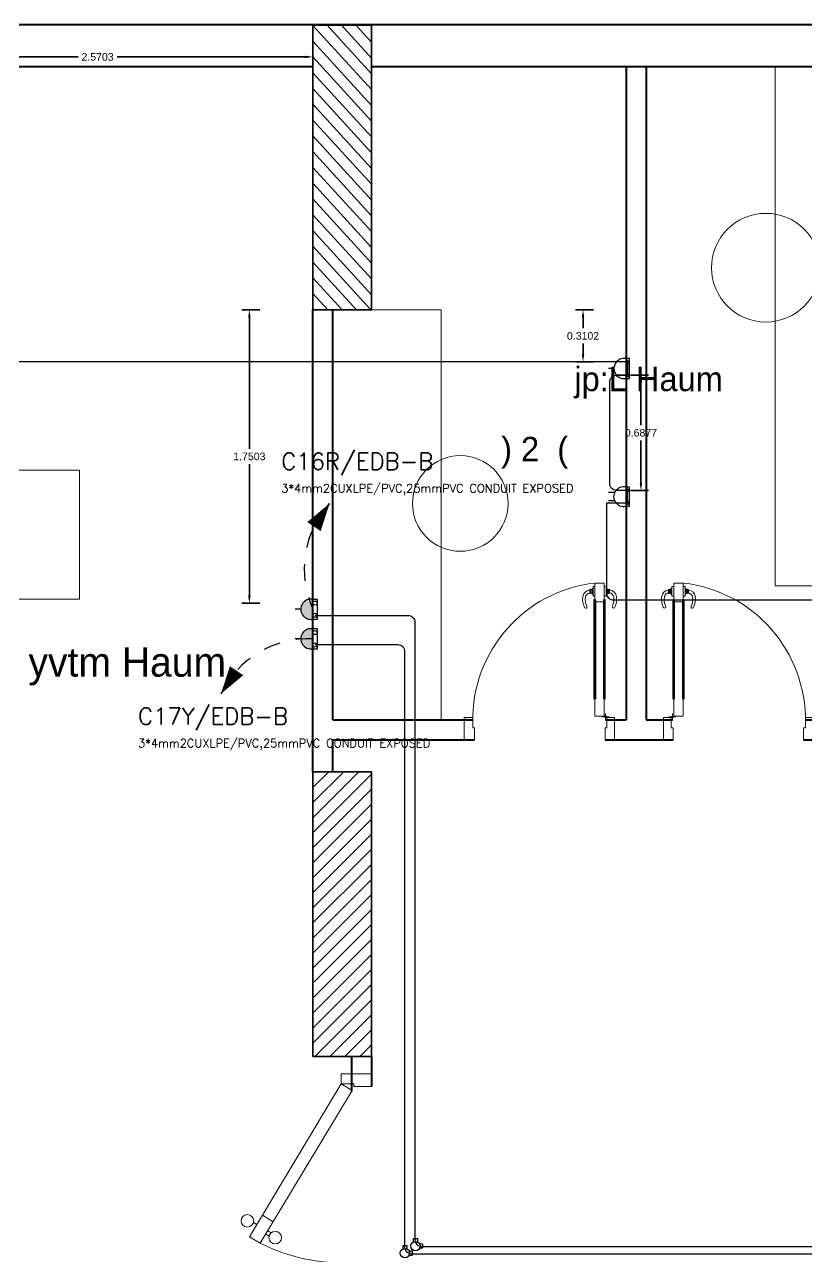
# Model space of a CAD drawing. Header units: inches. Extents: x 3955 to 4125, y 4886 to 4983.
# Drawn here: x 4019.58 to 4024.25, y 4931.11 to 4938.46 of the extents above; entities that cross this region are included whole.
import ezdxf

# ---------------------------------------------------------------- set-up
doc = ezdxf.new("R2010")
doc.units = ezdxf.units.IN
doc.header["$MEASUREMENT"] = 0
doc.linetypes.add('ACAD_ISO03W100', pattern=[30, 12, -18])
doc.linetypes.add('HIDDEN', pattern=[0.375, 0.25, -0.125])
doc.layers.get('0').update_dxf_attribs({"lineweight": 35})
doc.layers.get('Defpoints').update_dxf_attribs({"lineweight": 25})
for name, color, linetype, lineweight in [('Column(S)', 24, 'Continuous', 35), ('DIM', 6, 'Continuous', 20), ('DIM IN', 12, 'Continuous', 15), ('DOOR', 24, 'Continuous', 18), ('HA', 252, 'Continuous', 18), ('hatch col(S)', 45, 'Continuous', 15), ('Shop Drawing', 3, 'Continuous', 30), ('TEXT', 152, 'Continuous', 30), ('walls', 7, 'Continuous', 40)]:
    doc.layers.add(name, color=color, linetype=linetype, lineweight=lineweight)
for name, color, linetype in [('E-LEADER', 30, 'Continuous'), ('E-POWER', 3, 'Continuous'), ('E-TEXT', 2, 'Continuous'), ('finish', 32, 'Continuous'), ('N Wiring', 255, 'Continuous'), ('WE - BOXES', 2, 'Continuous')]:
    doc.layers.add(name, color=color, linetype=linetype)
doc.styles.add('ELEC', font='romans.shx')
doc.styles.add('SOSA', font='sosa.shx')
doc.styles.get("Standard").update_dxf_attribs({"font": 'arial.ttf'})
doc.dimstyles.get("Standard").update_dxf_attribs({"dimtxt": 0.18, "dimasz": 0.18, "dimexe": 0.18, "dimexo": 0.0625, "dimgap": 0.09, "dimtad": 0, "dimtih": 1, "dimtoh": 1, "dimdec": 4, "dimzin": 0, "dimdsep": 46, "dimtxsty": 'Standard', "dimcen": 0.09, "dimadec": 0, "dimazin": 0, "dimtfac": 1, "dimtdec": 4, "dimtofl": 0, "dimtmove": 0, "dimatfit": 3, "dimfxl": 1, "dimtolj": 1, "dimtzin": 0, "dimarcsym": 0})

# ---------------------------------------------------------------- blocks, each defined once
blk = doc.blocks.new('A$C73D03C2A')
at = {"layer": 'DOOR', "linetype": 'Continuous'}
for p, q in [((0.0412, 0.8522), (0.0412, 0.8715)), ((0.0463, 0.8522), (0.0463, 0.8715)), ((0.0466, 0.8522), (0.0466, 0.8721)), ((0.0529, 0.8721), (0.0466, 0.8721)), ((0.0529, 0.8522), (0.0529, 0.8721)), ((0.0551, 0.8453), (0.0551, 0.879)), ((0.0605, 0.879), (0.0551, 0.879)), ((0.0605, 0.8351), (0.0605, 0.8895)), ((0.0605, 0.8895), (0.0714, 0.8895)), ((0.0714, 0.8128), (0.0714, 0.9107)), ((0.0714, 0.9107), (0.1258, 0.9107)), ((0.1258, 0.8128), (0.1258, 0.9107)), ((0.1367, 0.8895), (0.1258, 0.8895)), ((0.1367, 0.8351), (0.1367, 0.8895)), ((0.1367, 0.879), (0.1421, 0.879)), ((0.1421, 0.8453), (0.1421, 0.879)), ((0.1443, 0.8721), (0.1506, 0.8721)), ((0.1443, 0.8522), (0.1443, 0.8721)), ((0.1506, 0.8522), (0.1506, 0.8721)), ((0.156, 0.8721), (0.1558, 0.8721)), ((0.156, 0.8522), (0.156, 0.8721)), ((0.0529, 0.8522), (0.0466, 0.8522)), ((0.0605, 0.8453), (0.0551, 0.8453)), ((0.0714, 0.8351), (0.0605, 0.8351)), ((0.0659, 0.2365), (0.0659, 0.8124)), ((0.0706, 0.8171), (0.0706, 0.8076)), ((0.0714, 0.8128), (0.0714, 0.2363)), ((0.0757, 0.8128), (0.0714, 0.8128)), ((0.0757, 0.8019), (0.0757, 0.8128)), ((0.0757, 0.8019), (0.0757, 0.2363)), ((0.0757, 0.8019), (0.1214, 0.8019)), ((0.1214, 0.8019), (0.1214, 0.8128)), ((0.1214, 0.8128), (0.1258, 0.8128)), ((0.1214, 0.8019), (0.1214, 0.2363)), ((0.1258, 0.8351), (0.1367, 0.8351)), ((0.1258, 0.8128), (0.1258, 0.2363)), ((0.1266, 0.8171), (0.1266, 0.8076)), ((0.1313, 0.2365), (0.1313, 0.8124)), ((0.1367, 0.8453), (0.1421, 0.8453)), ((0.1443, 0.8522), (0.1506, 0.8522)), ((0.0714, 0.2363), (0.0714, 0.1384)), ((0.1258, 0.1384), (0.1258, 0.2363)), ((0.0127, 0), (0.0127, 0.1306)), ((0.0563, 0.1306), (0.0127, 0.1306)), ((0.0563, 0.1306), (0.0563, 0.0707)), ((0.0714, 0.1384), (0.1258, 0.1384)), ((0.8351, 0.1306), (0.8351, 0.0707)), ((0.8351, 0.1306), (0.8839, 0.1306)), ((0.8839, 0), (0.8839, 0.1306)), ((0.0671, 0), (0.0127, 0)), ((0.0563, 0.0707), (0.0671, 0.0707)), ((0.0671, 0.0707), (0.0671, 0)), ((0.8242, 0.0707), (0.8242, 0)), ((0.8351, 0.0707), (0.8242, 0.0707)), ((0.8242, 0), (0.8839, 0))]:
    blk.add_line(p, q, dxfattribs=at)
at = {"layer": 'DOOR'}
for p, q in [((0.0638, 0.1538), (0.0638, 0.1152)), ((0.0127, 0.1307), (0.0127, 0)), ((0.0127, 0.1307), (0.0127, 0)), ((0.0127, 0.1307), (0.0127, 0)), ((0.0435, 0.1345), (0.0822, 0.1345)), ((0.0563, 0.1306), (0.0714, 0.1384))]:
    blk.add_line(p, q, dxfattribs=at)
at = {"layer": 'DOOR', "linetype": 'Continuous'}
blk.add_circle((0.0638, 0.1345), 0.00617, dxfattribs=at)
for centre, radius, start, end in [((0.0462, 0.8251), 0.0459, 96.27656, 172.49463), ((0.0437, 0.8715), 0.00259, 0, 180), ((0.1532, 0.8721), 0.00262, 0, 192.45107), ((0.151, 0.8244), 0.0459, 7.50537, 83.72344), ((0.1052, 0.8173), 0.1054, 172.49463, 205.98988), ((0.106, 0.8158), 0.0903, 171.58976, 204.90774), ((0.0462, 0.8251), 0.0297, 99.70891, 172.49463), ((0.0437, 0.8522), 0.00259, 180, 0), ((0.0706, 0.8124), 0.00476, 90, 270), ((0.1266, 0.8124), 0.00476, 270, 90), ((0.1532, 0.8522), 0.00262, 167.54893, 0), ((0.151, 0.8244), 0.0297, 7.50537, 80.29109), ((0.0912, 0.8151), 0.0903, 335.09226, 8.41024), ((0.092, 0.8166), 0.1054, 334.01012, 7.50537), ((0.0179, 0.7732), 0.00773, 195.29128, 36.68849), ((0.1793, 0.7725), 0.00773, 143.31151, 344.70872)]:
    blk.add_arc(centre, radius, start, end, dxfattribs=at)
at = {"layer": 'DOOR'}
blk.add_arc((0.0349, 0.1156), 0.8003, 358.92889, 83.4773, dxfattribs=at)
blk = doc.blocks.new('A$C18813F01')
at = {"layer": 'DOOR'}
for p, q in [((0.7167, 2.181), (0.5968, 2.181)), ((0.5968, 2.181), (0.7168, 2.181)), ((0.5968, 2.181), (0.7168, 2.181)), ((0.5968, 2.131), (0.5968, 2.181)), ((0.7167, 2.181), (0.7167, 2.181)), ((0.7168, 2.181), (0.7168, 2.141)), ((0.6668, 2.131), (0.5968, 2.131)), ((0.7168, 2.141), (0.6668, 2.141)), ((0.6668, 2.141), (0.6668, 2.131)), ((0.6739, 2.1152), (0.7168, 2.141)), ((1.0397, 1.5067), (0.6739, 2.1152)), ((0.7168, 2.141), (1.0826, 1.5324)), ((1.0311, 1.6182), (0.9882, 1.5924)), ((1.0662, 1.5901), (1.0527, 1.5821)), ((0.9965, 1.5483), (1.0099, 1.5563)), ((1.0042, 1.5354), (1.0176, 1.5435)), ((1.0826, 1.5324), (1.0397, 1.5067)), ((1.0397, 1.3546), (0.6739, 0.7461)), ((0.7168, 0.7203), (1.0826, 1.3288)), ((1.0042, 1.3259), (1.0176, 1.3178)), ((1.0826, 1.3288), (1.0397, 1.3546)), ((0.9965, 1.313), (1.0099, 1.3049)), ((1.0662, 1.2711), (1.0527, 1.2792)), ((0.6739, 0.7461), (0.7168, 0.7203)), ((0.6668, 0.7303), (0.5968, 0.7303)), ((0.5968, 0.7303), (0.5968, 0.6803)), ((0.6668, 0.7203), (0.6668, 0.7303)), ((0.7168, 0.7203), (0.6668, 0.7203)), ((0.7168, 0.6803), (0.7168, 0.7203)), ((0.5968, 0.6803), (0.7168, 0.6803))]:
    blk.add_line(p, q, dxfattribs=at)
for centre in [(1.0905, 1.596), (0.9799, 1.5295), (0.9799, 1.3317), (1.0905, 1.2653)]:
    blk.add_circle(centre, 0.025, dxfattribs=at)
for centre, start, end in [((0.7158, 2.1454), 273.0399, 296.8865), ((0.7158, 0.7158), 63.1135, 86.9601)]:
    blk.add_arc(centre, 0.7158, start, end, dxfattribs=at)
blk = doc.blocks.new('S6')
blk.add_hatch(color=256).paths.add_polyline_path([(-147, 0), (147, 0, 1.224777)])
for p, q in [((0, 180), (0, 260)), ((-147, 0), (147, 0))]:
    blk.add_line(p, q)
blk.add_lwpolyline([(147, 0), (-147, 0), (-147, -67), (147, -67)], close=True)
for centre in [(-92, -33), (92, -33)]:
    blk.add_circle(centre, 30)
at = {"linetype": 'Continuous'}
blk.add_arc((0, 30), 150, 348.4616, 191.5384, dxfattribs=at)
blk = doc.blocks.new('S2')
at = {"linetype": 'Continuous'}
for p, q in [((-62, 167), (-62, 260)), ((62, 167), (62, 260))]:
    blk.add_line(p, q, dxfattribs=at)
blk.add_line((-147, 0), (147, 0))
blk.add_lwpolyline([(147, 0), (-147, 0), (-147, -44), (147, -44)], close=True)
for centre in [(-93, -22), (93, -22)]:
    blk.add_circle(centre, 19.4)
blk.add_arc((0, 30), 150, 348.4616, 191.5384, dxfattribs=at)
blk = doc.blocks.new('S1')
for p, q in [((0, 180), (0, 260)), ((-147, 0), (147, 0))]:
    blk.add_line(p, q)
blk.add_lwpolyline([(147, 0), (-147, 0), (-147, -48), (147, -48)], close=True)
for centre in [(-99, -24), (99, -24)]:
    blk.add_circle(centre, 22.2)
at = {"linetype": 'Continuous'}
blk.add_arc((0, 30), 150, 348.4616, 191.5384, dxfattribs=at)
blk = doc.blocks.new('*U9')
blk.add_line((233, 512.3), (309.4, 559.6))
blk.add_lwpolyline([(309.4, 559.6, 0, 96, 0), (174.8, 461.8, 96, 96, 0)], format="xyseb")
at = {"linetype": 'HIDDEN', "ltscale": 0.2}
blk.add_arc((581.3, 44), 583, 117.80684, 184.32374, dxfattribs=at)
blk = doc.blocks.new('*U10')
blk.add_line((-559.2, -63.8), (-627.7, -121.8))
blk.add_lwpolyline([(-627.7, -121.8, 0, 96, 0), (-493.2, -24, 96, 96, 0)], format="xyseb")
at = {"linetype": 'HIDDEN', "ltscale": 0.2}
blk.add_arc((-221, -539.5), 583, 67.72408, 134.24099, dxfattribs=at)
blk = doc.blocks.new('*D344')
at = {"layer": 'Defpoints', "color": 0}
for p in [(3536.3495, 1339.1132), (3536.6164, 1339.1132, 0), (3536.6164, 1338.803, 0)]:
    blk.add_point(p, dxfattribs=at)
at = {"layer": 'DIM', "color": 0, "lineweight": -2, "transparency": 16777216}
for p, q in [((3536.412, 1339.1132), (3536.3045, 1339.1132)), ((3536.3495, 1339.0682), (3536.3495, 1339.0036)), ((3536.3495, 1338.848), (3536.3495, 1338.9126)), ((3536.412, 1338.803), (3536.3045, 1338.803))]:
    blk.add_line(p, q, dxfattribs=at)
at = {"layer": 'DIM', "color": 0, "transparency": 16777216}
for points in [[(3536.342, 1339.0682), (3536.357, 1339.0682), (3536.3495, 1339.1132)], [(3536.342, 1338.848), (3536.357, 1338.848), (3536.3495, 1338.803)]]:
    blk.add_solid(points, dxfattribs=at)
at = {"layer": 'DIM', "color": 0, "transparency": 16777216, "insert": (3536.3495, 1338.9581), "char_height": 0.045, "attachment_point": 5}
blk.add_mtext('\\A1;0.3102', dxfattribs=at)
blk = doc.blocks.new('*D345')
at = {"layer": 'Defpoints', "color": 0}
for p in [(3536.6155, 1338.7234, 0), (3536.6954, 1338.7234), (3536.6155, 1338.0357, 0)]:
    blk.add_point(p, dxfattribs=at)
at = {"layer": 'DIM', "color": 0, "lineweight": -2, "transparency": 16777216}
for p, q in [((3536.6329, 1338.7234), (3536.7404, 1338.7234)), ((3536.6954, 1338.6784), (3536.6954, 1338.425)), ((3536.6954, 1338.0807), (3536.6954, 1338.3341)), ((3536.6329, 1338.0357), (3536.7404, 1338.0357))]:
    blk.add_line(p, q, dxfattribs=at)
at = {"layer": 'DIM', "color": 0, "transparency": 16777216}
for points in [[(3536.6879, 1338.6784), (3536.7029, 1338.6784), (3536.6954, 1338.7234)], [(3536.6879, 1338.0807), (3536.7029, 1338.0807), (3536.6954, 1338.0357)]]:
    blk.add_solid(points, dxfattribs=at)
at = {"layer": 'DIM', "color": 0, "transparency": 16777216, "insert": (3536.6954, 1338.3795), "char_height": 0.045, "attachment_point": 5}
blk.add_mtext('\\A1;0.6877', dxfattribs=at)
blk = doc.blocks.new('*D346')
at = {"layer": 'Defpoints', "color": 0}
for p in [(3534.3576, 1339.1132), (3534.75, 1339.1132, 0), (3534.75, 1337.3629, 0)]:
    blk.add_point(p, dxfattribs=at)
at = {"layer": 'DIM', "color": 0, "lineweight": -2, "transparency": 16777216}
for p, q in [((3534.4201, 1339.1132), (3534.3126, 1339.1132)), ((3534.3576, 1339.0682), (3534.3576, 1338.2836)), ((3534.3576, 1337.4079), (3534.3576, 1338.1926)), ((3534.4201, 1337.3629), (3534.3126, 1337.3629))]:
    blk.add_line(p, q, dxfattribs=at)
at = {"layer": 'DIM', "color": 0, "transparency": 16777216}
for points in [[(3534.3501, 1339.0682), (3534.3651, 1339.0682), (3534.3576, 1339.1132)], [(3534.3501, 1337.4079), (3534.3651, 1337.4079), (3534.3576, 1337.3629)]]:
    blk.add_solid(points, dxfattribs=at)
at = {"layer": 'DIM', "color": 0, "transparency": 16777216, "insert": (3534.3576, 1338.2381), "char_height": 0.045, "attachment_point": 5}
blk.add_mtext('\\A1;1.7503', dxfattribs=at)
blk = doc.blocks.new('*D347')
at = {"layer": 'Defpoints', "color": 0}
for p in [(3532.1662, 1340.5761, 0), (3534.7365, 1340.6236), (3534.7365, 1340.5761, 0)]:
    blk.add_point(p, dxfattribs=at)
at = {"layer": 'DIM', "color": 0, "lineweight": -2, "transparency": 16777216}
for p, q in [((3532.1662, 1340.5917), (3532.1662, 1340.6686)), ((3534.7365, 1340.5917), (3534.7365, 1340.6686)), ((3532.2112, 1340.6236), (3533.3351, 1340.6236)), ((3534.6915, 1340.6236), (3533.5677, 1340.6236))]:
    blk.add_line(p, q, dxfattribs=at)
at = {"layer": 'DIM', "color": 0, "transparency": 16777216}
for points in [[(3532.2112, 1340.6311), (3532.2112, 1340.6161), (3532.1662, 1340.6236)], [(3534.6915, 1340.6311), (3534.6915, 1340.6161), (3534.7365, 1340.6236)]]:
    blk.add_solid(points, dxfattribs=at)
at = {"layer": 'DIM', "color": 0, "transparency": 16777216, "insert": (3533.4514, 1340.6236), "char_height": 0.045, "attachment_point": 5}
blk.add_mtext('\\A1;2.5703', dxfattribs=at)
blk = doc.blocks.new('*U110')
at = {"layer": 'WE - BOXES'}
for points in [[(-0.024, 0.055), (-0.024, 0.096), (0.024, 0.096), (0.024, 0.055)], [(0.055, -0.024), (0.096, -0.024), (0.096, 0.024), (0.055, 0.024)]]:
    blk.add_lwpolyline(points, dxfattribs=at)
blk.add_circle((0, 0), 0.06, dxfattribs=at)
blk = doc.blocks.new('A$C606D7A20')
at = {"layer": 'hatch col(S)', "ltscale": 2.5}
h = blk.add_hatch(dxfattribs=at)
h.set_pattern_fill('ANSI31', color=256, scale=0.02, angle=-272.6316)
h.set_pattern_definition([(132.3684, (-150.37583, 298.166544), (-0.046915522, -0.042792333), [])])
h.paths.add_polyline_path([(7.20743, -0.00324), (6.85743, -0.00324), (6.85743, -1.70324), (7.20743, -1.70324)])
h = blk.add_hatch(dxfattribs=at)
h.set_pattern_fill('ANSI31', color=256, scale=0.02, angle=-360)
h.set_pattern_definition([(45, (-332.58777, 281.514996), (-0.044901281, 0.044901281), [])])
h.paths.add_polyline_path([(7.20755, -4.46079), (6.85755, -4.46079), (6.85755, -6.16079), (7.20755, -6.16079)])
at = {"layer": 'Column(S)', "ltscale": 2.5}
for points in [[(6.85743, -1.70324), (7.20743, -1.70324), (7.20743, -0.00324), (6.85743, -0.00324)], [(6.85755, -6.16079), (7.20755, -6.16079), (7.20755, -4.46079), (6.85755, -4.46079)]]:
    blk.add_lwpolyline(points, close=True, dxfattribs=at)
at = {"layer": 'DIM IN', "ltscale": 2.5}
for points in [[(9.61783, -0.25), (10.24745, -0.25), (10.24745, -3.35166), (9.61783, -3.35166)], [(6.97743, -1.70324), (7.62449, -1.70324), (7.62449, -4.15079), (6.97743, -4.15079)]]:
    blk.add_lwpolyline(points, close=True, dxfattribs=at)
at = {"layer": 'DIM IN', "ltscale": 2.5, "elevation": 0}
blk.add_lwpolyline([(5.4652, -2.66014), (3.05601, -2.66014), (3.05601, -3.4311), (5.4652, -3.4311)], close=True, dxfattribs=at)
at = {"layer": 'DIM IN', "ltscale": 2.5}
for centre, radius in [((9.56162, -1.45133, 0), 0.32443), ((7.73749, -2.85885, 0), 0.2855)]:
    blk.add_circle(centre, radius, dxfattribs=at)
at = {"layer": 'HA', "linetype": 'ACAD_ISO03W100'}
blk.add_lwpolyline([(10.58891, -16.28534), (0, -15.79874), (0, 0), (31.54099, 0)], dxfattribs=at)
at = {"layer": 'N Wiring'}
for points in [[(8.73724, -2.0931), (8.73724, -2.01345), (4.32713, -2.01345, -0.4142136), (4.28713, -1.97345), (4.28713, -0.24038)], [(10.25707, -3.86063), (10.19158, -3.86063, -0.4142136), (10.15158, -3.82063), (10.15158, -3.552, -0.4142136), (10.19158, -3.512), (10.25621, -3.512), (10.25621, -3.43691), (8.65339, -3.43691, -0.4142136), (8.61339, -3.39691), (8.61339, -2.85587), (8.73638, -2.85587), (8.73638, -2.78078), (8.6703, -2.78078, -0.4142136), (8.6303, -2.74078), (8.6303, -2.1331, -0.4142136), (8.6703, -2.0931), (8.73724, -2.0931), (8.6703, -2.0931, -0.4142136), (8.6703, -2.0931), (8.6703, -2.0931)]]:
    blk.add_lwpolyline(points, format="xyb", dxfattribs=at)
at = {"layer": 'Shop Drawing', "color": 6}
for points in [[(6.87093, -3.52756), (7.42698, -3.52756, -0.4142136), (7.46698, -3.56756), (7.46698, -7.25515, 0.4142136), (7.50698, -7.29515), (10.70851, -7.29515)], [(10.72679, -7.34015), (7.4471, -7.34015, -0.4142136), (7.4071, -7.30015), (7.4071, -3.7438, 0.4142136), (7.3671, -3.7038), (6.87094, -3.7038)]]:
    blk.add_lwpolyline(points, format="xyb", dxfattribs=at)
at = {"layer": 'walls', "ltscale": 2.5}
for p, q in [((0, 0), (46.78387, -0.00063)), ((2, -0.25), (6.85743, -0.25)), ((7.20743, -0.25), (10.24781, -0.25)), ((8.72762, -0.25), (8.72762, -4.15079)), ((8.84762, -0.25), (8.84762, -4.15079)), ((6.85755, -4.46079), (6.85743, -1.70324)), ((6.97754, -4.15079), (6.97743, -1.70323)), ((6.97754, -4.15079), (7.81158, -4.15079)), ((8.60506, -4.15079), (8.72762, -4.15079)), ((8.84762, -4.15079), (9.00427, -4.15079)), ((9.79775, -4.15079), (10.24745, -4.15079)), ((6.97755, -4.46078), (6.97754, -4.27079)), ((6.97754, -4.27079), (7.82277, -4.27079)), ((8.60165, -4.27079), (9.00768, -4.27079)), ((9.78655, -4.27079), (10.24745, -4.27079)), ((7.08755, -6.16079), (7.08755, -6.37041)), ((7.20755, -6.16079), (7.20755, -6.33964))]:
    blk.add_line(p, q, dxfattribs=at)
at = {"layer": 'DOOR', "ltscale": 2.5, "yscale": 1.028836370296499, "zscale": 1.028836370296499}
for p, xscale in [((8.67073, -4.27079), -1.028836370296499), ((8.9386, -4.27079), 1.028836370296499)]:
    blk.add_blockref('A$C73D03C2A', p, dxfattribs=dict(at, xscale=xscale))
at = {"layer": 'E-LEADER', "xscale": 0.001, "yscale": 0.001, "zscale": 0.001, "rotation": 19.94119348227059}
for name, p in [('*U9', (6.85751, -3.49057)), ('*U10', (6.85752, -3.66681))]:
    blk.add_blockref(name, p, dxfattribs=at)
at = {"layer": 'E-POWER', "yscale": 0.0004022874689625001, "zscale": 0.0004022874689625001, "rotation": 90}
for name, p, xscale in [('S1', (8.72762, -2.05327), 0.0004022874689625001), ('S2', (8.72762, -2.81832), -0.0004022874689625001), ('S6', (6.85751, -3.49057), 0.0004022874689625001), ('S6', (6.85752, -3.66681), 0.0004022874689625001)]:
    blk.add_blockref(name, p, dxfattribs=dict(at, xscale=xscale))
at = {"layer": 'finish', "ltscale": 2.5, "xscale": -1.5, "yscale": 1.5, "zscale": 1.5}
blk.add_blockref('A$C18813F01', (8.10273, -9.5361), dxfattribs=at)
at = {"layer": 'WE - BOXES', "xscale": 0.468, "yscale": 0.468, "zscale": 0.468}
for p in [(7.47004, -7.29278, 0), (7.40756, -7.33487, 0)]:
    blk.add_blockref('*U110', p, dxfattribs=at)
at = {"layer": 'E-TEXT', "style": 'ELEC'}
for s, height, p in [('C16R/EDB-B', 0.1, (6.66885, -2.65751, 0)), ('3*4mm2CUXLPE/PVC,25mmPVC CONDUIT EXPOSED', 0.05, (6.66885, -2.79333, 0)), ('C17Y/EDB-B', 0.1, (5.81398, -4.1792, 0)), ('3*4mm2CUXLPE/PVC,25mmPVC CONDUIT EXPOSED', 0.05, (5.81398, -4.31501, 0))]:
    blk.add_text(s, height=height, dxfattribs=at).set_placement(p)
at = {"layer": 'TEXT', "linetype": 'Continuous', "ltscale": 0.09, "style": 'SOSA'}
for s, height, p in [('jp:L Haum', 0.145417, (8.41856, -2.18842, 0)), (') 2  (', 0.145417, (7.9816, -2.60659, 0)), ('yvtm Haum', 0.1745, (5.15975, -3.89283, 0))]:
    blk.add_text(s, height=height, dxfattribs=at).set_placement(p)
at = {"layer": 'DIM'}
dim = blk.add_linear_dim(base=(6.85743, -0.19287, 0), p1=(4.28713, -0.24038), p2=(6.85743, -0.24038), dimstyle='Standard', dxfattribs=at)
dim.commit()
dim.dimension.update_dxf_attribs({"geometry": '*D347', "text_midpoint": (5.57228, -0.19287, 0), "insert": (-3527.87912, -1340.81648)})
for base, p1, p2, picture, middle in [((6.47849, -1.70324, 0), (6.87093, -3.45357), (6.87093, -1.70324), '*D346', (6.47849, -2.57841, 0)), ((8.47042, -1.70324, 0), (8.73724, -2.01345), (8.73724, -1.70324), '*D344', (8.47042, -1.85834, 0)), ((8.81633, -2.0931, 0), (8.73638, -2.78078), (8.73638, -2.0931), '*D345', (8.81633, -2.43694, 0))]:
    dim = blk.add_linear_dim(base=base, p1=p1, p2=p2, angle=90, dimstyle='Standard', dxfattribs=at)
    dim.commit()
    dim.dimension.update_dxf_attribs({"geometry": picture, "text_midpoint": middle, "insert": (-3527.87912, -1340.81648)})

msp = doc.modelspace()

# ---------------------------------------------------------------- block references
msp.add_blockref('A$C606D7A20', (4014.4456, 4938.4649))

doc.saveas('drawing.dxf')
